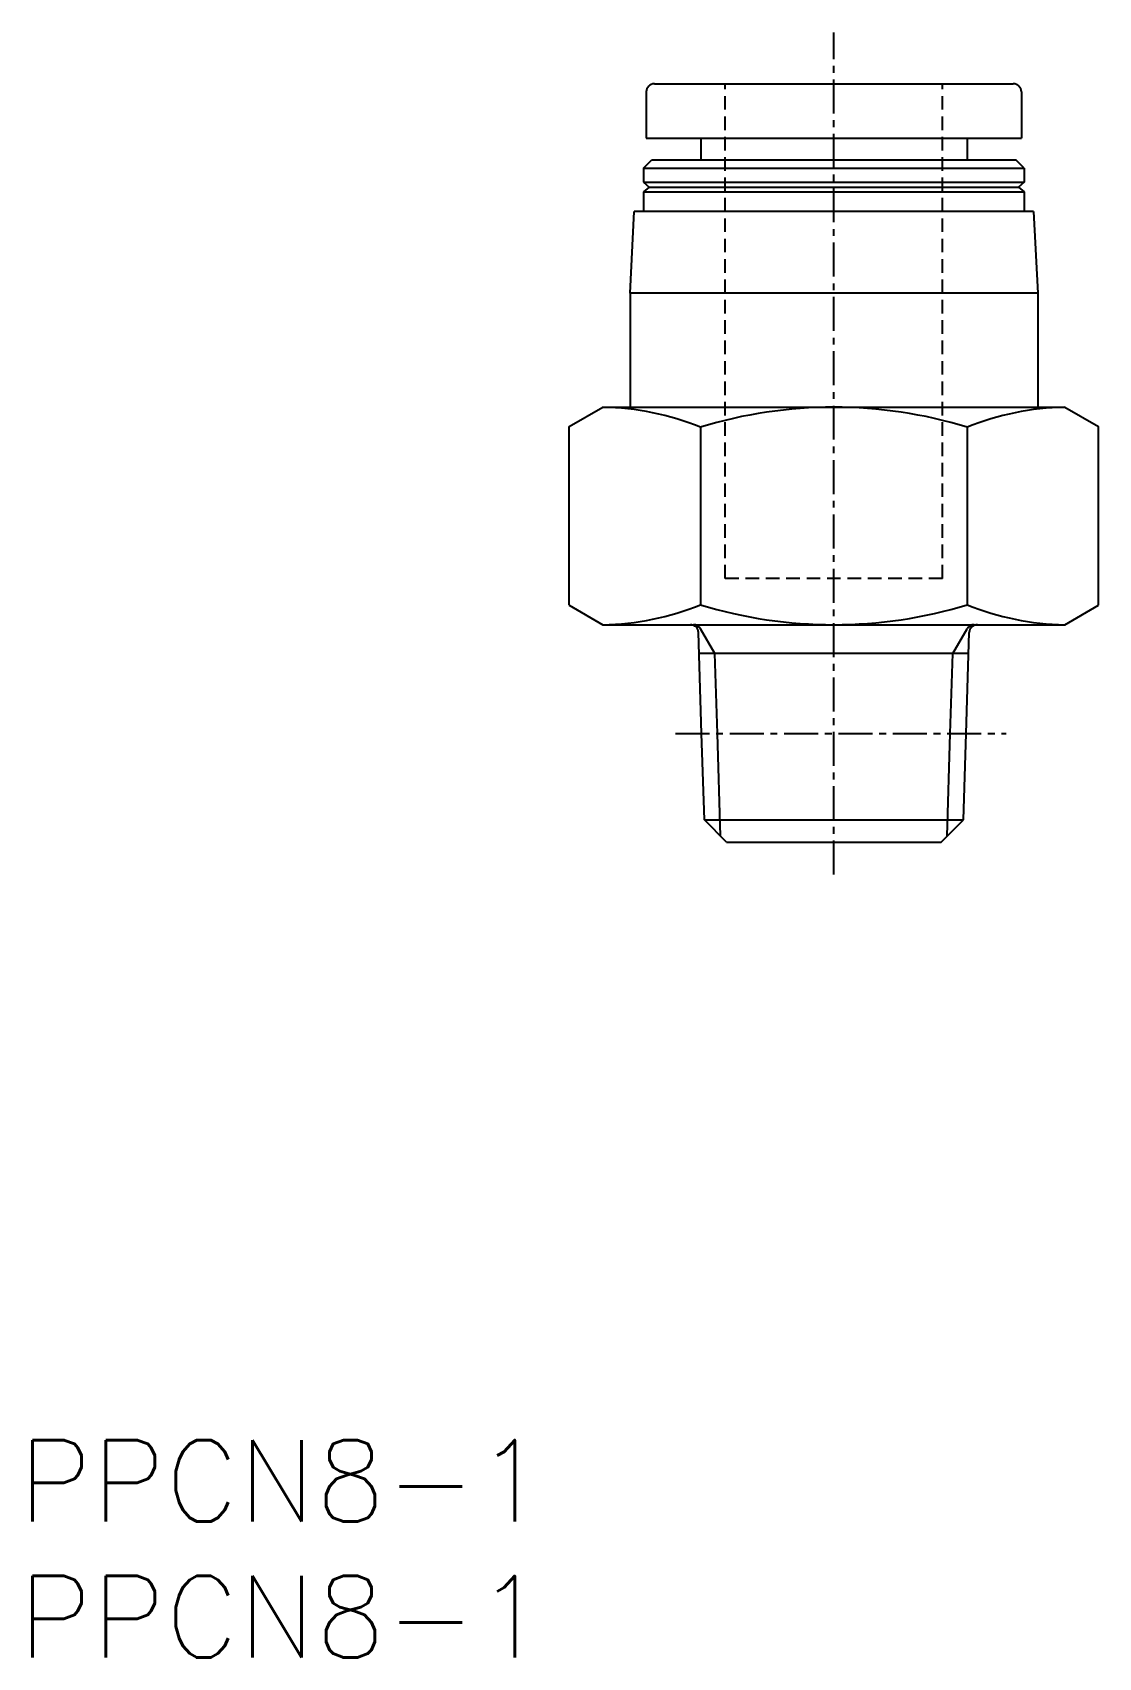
# Model space of a CAD drawing. Extents: x 0.5 to 39.7, y 0 to 59.8.
import ezdxf

# ---------------------------------------------------------------- set-up
doc = ezdxf.new("R2010")
doc.units = 0
doc.linetypes.add('CENTER', pattern=[2, 1.25, -0.25, 0.25, -0.25])
doc.linetypes.add('DASHED', pattern=[0.75, 0.5, -0.25])
doc.layers.get('0').update_dxf_attribs({"linetype": 'CONTINUOUS'})
doc.layers.add('CENTER', color=1, linetype='CENTER')
doc.styles.get("Standard").update_dxf_attribs({"font": 'txt.shx'})

# ---------------------------------------------------------------- blocks, each defined once
blk = doc.blocks.new('*U5')
at = {"color": 7, "linetype": 'CONTINUOUS'}
blk.add_text('PPCN8-1', height=3, dxfattribs=at).set_placement((0, 0))
blk = doc.blocks.new('*U6')
at = {"color": 7, "linetype": 'CONTINUOUS'}
blk.add_text('PPCN8-1', height=3, dxfattribs=at).set_placement((0, 5))

msp = doc.modelspace()

# ---------------------------------------------------------------- linework, layer by layer
at = {"color": 7, "linetype": 'CONTINUOUS'}
for p, q in [((23.099998, 57.6), (23.099998, 55.900001)), ((23.399998, 57.9), (36.600002, 57.9)), ((36.900002, 57.6), (36.900002, 55.900001)), ((23.099998, 55.900001), (36.900002, 55.900001)), ((25.099998, 55.900001), (25.099998, 55.100006)), ((34.900002, 55.900001), (34.900002, 55.100006)), ((22.999998, 54.800007), (23.299997, 55.100006)), ((23.299999, 55.100006), (36.700001, 55.100006)), ((36.999998, 54.800005), (36.699999, 55.100004)), ((23, 54.800003), (37, 54.800003)), ((23, 54.800003), (23, 54.275001)), ((37, 54.800003), (37, 54.275001)), ((23, 54.275005), (23.200001, 54.100004)), ((23, 54.275001), (37, 54.275001)), ((23, 53.925003), (37, 53.925003)), ((23, 53.925003), (23, 53.200004)), ((23.200001, 54.100002), (23.000001, 53.925003)), ((23.200001, 54.100006), (36.799999, 54.100006)), ((36.799996, 54.100006), (36.999997, 53.925005)), ((36.999999, 54.275005), (36.8, 54.100006)), ((37, 53.925003), (37, 53.200004)), ((22.5, 50.200001), (22.657223, 53.200004)), ((37.342778, 53.200004), (22.657223, 53.200004)), ((37.342778, 53.200004), (37.500001, 50.200006)), ((37.5, 50.200004), (22.5, 50.200004)), ((22.5, 50.200004), (22.5, 46)), ((37.5, 50.200004), (37.5, 46)), ((20.262397, 45.285467), (21.500001, 45.999998)), ((21.5, 46), (38.5, 46)), ((38.500001, 46.000002), (39.737605, 45.28547)), ((20.262394, 38.714531), (20.262394, 45.285469)), ((25.092522, 45.267608), (25.092522, 38.732399)), ((34.907478, 45.267608), (34.907478, 38.732399)), ((39.737604, 38.714531), (39.737604, 45.285469)), ((20.262394, 38.714534), (21.499998, 38.000003)), ((38.5, 38.000001), (39.737604, 38.714532)), ((21.5, 38), (38.5, 38)), ((25.136003, 33.999999), (25.019148, 37.709371)), ((25.624309, 36.936099), (25.096667, 37.85)), ((34.375691, 36.9361), (34.903333, 37.850002)), ((34.863998, 34), (34.980854, 37.709372)), ((34.956688, 36.9361), (25.043312, 36.9361)), ((25.716998, 34), (25.624308, 36.936101)), ((34.283, 34.000001), (34.37569, 36.936099)), ((25.234584, 30.815416), (25.136003, 33.999999)), ((25.834321, 30.215681), (25.716998, 34)), ((34.165677, 30.215678), (34.283, 34.000001)), ((34.765418, 30.815417), (34.863998, 34)), ((26.050001, 30), (25.234584, 30.815417)), ((25.234585, 30.815418), (34.765415, 30.815418)), ((33.950003, 30), (34.765419, 30.815416)), ((26.050001, 30), (33.950003, 30))]:
    msp.add_line(p, q, dxfattribs=at)
at = {"color": 3, "linetype": 'DASHED'}
for p, q in [((26, 39.7), (26, 57.900001)), ((34, 39.7), (34, 57.900001)), ((34, 39.7), (26, 39.7))]:
    msp.add_line(p, q, dxfattribs=at)
at = {"color": 7, "linetype": 'CONTINUOUS'}
for centre, radius, start, end in [((23.399998, 57.6), 0.3, 90, 180), ((36.600002, 57.6), 0.3, 0, 90), ((21.332539, 36.001404), 10, 67.913973, 89.040478), ((30, 29.192299), 16.807701, 73.023594, 106.9764), ((38.667461, 36.001404), 10, 90.959528, 112.08603), ((21.332539, 47.998596), 10, 270.95952, 292.08603), ((30, 54.807701), 16.807701, 253.0236, 286.97641), ((38.667461, 47.998596), 10, 247.91397, 269.04047), ((24.719292, 37.700001), 0.3, 1.7898907, 90), ((24.836861, 37.700001), 0.3, 30.000019, 90), ((35.163139, 37.700001), 0.3, 90, 149.99998), ((35.280708, 37.700001), 0.3, 90, 178.21011)]:
    msp.add_arc(centre, radius, start, end, dxfattribs=at)
at = {"layer": 'CENTER', "color": 1, "linetype": 'CENTER'}
for p, q in [((30, 28.807052), (30, 59.787597)), ((24.16951, 34), (36.344109, 34))]:
    msp.add_line(p, q, dxfattribs=at)

# ---------------------------------------------------------------- block references
at = {"color": 7, "linetype": 'CONTINUOUS'}
for name in ['*U6', '*U5']:
    msp.add_blockref(name, (0, 0), dxfattribs=at)

doc.saveas('drawing.dxf')
